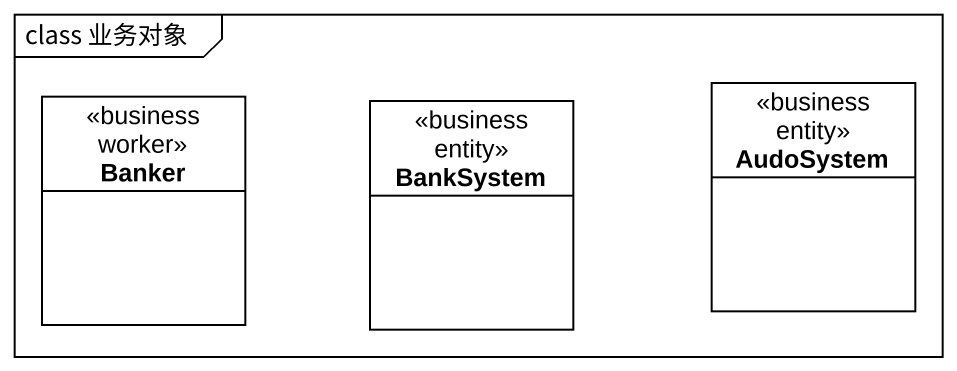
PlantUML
@startuml
mainframe class 业务对象
hide circle
hide empty members
class Banker <<business worker>>
class BankSystem <<business entity>>
class AudoSystem <<business entity>>
@enduml
